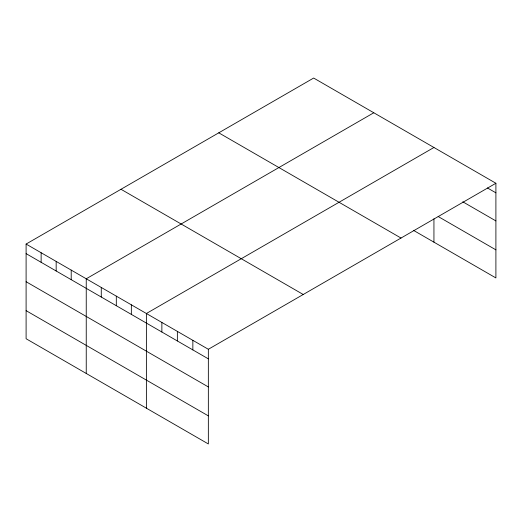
<?xml version="1.0" encoding="UTF-8"?>
<svg xmlns="http://www.w3.org/2000/svg" width="522" height="522" viewBox="0 0 522 522"><rect width="100%" height="100%" fill="white"/><g stroke="black" fill="none" stroke-linecap="round" stroke-linejoin="round"><path stroke-width="0.78" d="M495.9 183.261L208.343 349.277L208.343 443.954L26.1 338.739L26.1 244.061L313.657 78.046L495.9 183.261L495.9 277.939L413.437 230.326M373.798 112.765L86.241 278.787L86.241 373.465M433.939 147.485L146.382 313.507L146.382 408.184M487.45 187.953L495.9 192.833M462.805 201.812L495.9 220.917M438.16 216.519L495.9 249.855M218.764 132.829L401.007 238.045M120.993 189.277L303.236 294.493M26.1 244.061L208.343 349.277M26.1 253.633L208.343 358.855M26.1 281.723L208.343 386.939M26.1 310.655L208.343 415.871M433.939 218.757L433.939 242.162M192.853 340.337L192.853 349.91M177.363 331.392L177.363 340.964M161.872 322.446L161.872 332.025M131.342 304.822L131.342 314.401M116.308 296.144L116.308 305.716M101.275 287.465L101.275 297.038M71.207 270.102L71.207 279.675M56.167 261.424L56.167 270.996M41.134 252.746L41.134 262.318"/></g></svg>
